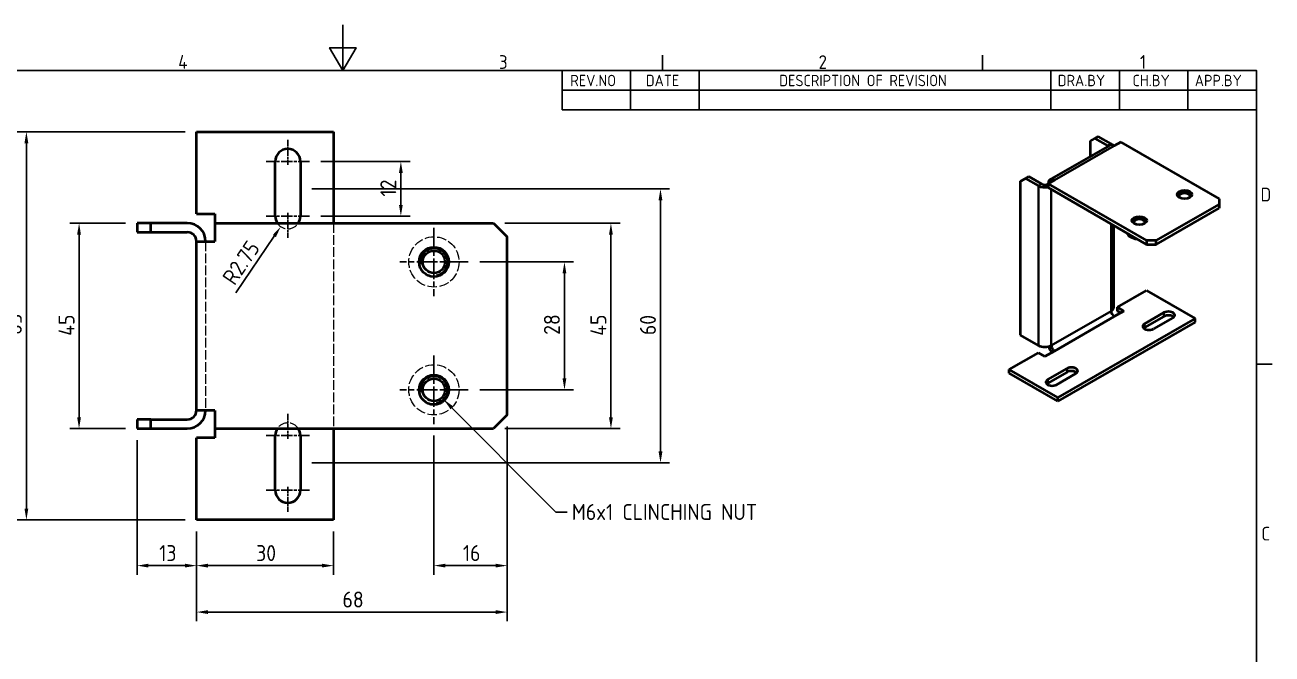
# Model space of a CAD drawing. Header units: millimetres. Extents: x 0 to 420, y 0 to 297.
# Drawn here: x 140.4 to 413.4, y 159.2 to 297 of the extents above; entities that cross this region are included whole.
import ezdxf

# ---------------------------------------------------------------- set-up
doc = ezdxf.new("R2010")
doc.units = ezdxf.units.MM
doc.linetypes.add('CHAIN', pattern=[0.3543, 0.2362, -0.0295, 0.0591, -0.0295])
doc.linetypes.add('DASHED', pattern=[0.2067, 0.1654, -0.0413])
doc.layers.get('0').update_dxf_attribs({"color": 3, "lineweight": 25})
for name, color, linetype, lineweight in [('가려진 것(ISO)', 2, 'DASHED', 18), ('가시적인 것(ISO)', 3, 'Continuous', 40), ('가시적인 좁은 것(ISO)', 3, 'Continuous', 35), ('경계(ISO)', 7, 'Continuous', 25), ('기호(ISO)', 5, 'Continuous', 25), ('중심 표식(ISO)', 1, 'Continuous', 25), ('치수(ISO)', 2, 'Continuous', 25)]:
    doc.layers.add(name, color=color, linetype=linetype, lineweight=lineweight)
doc.styles.add('ISO Proportiona M2B', font='isocp.shx')
doc.styles.add('문자 텍스트_M2B', font='isocp.shx')
doc.styles.add('치수 텍스트_PSTEK_POSCO', font='isocp.shx')
doc.dimstyles.new('치수_PSTEK_POSCO', dxfattribs={"dimtxt": 3.5, "dimasz": 2.5, "dimexe": 2, "dimexo": 2.5, "dimgap": 1, "dimtad": 1, "dimrnd": 1e-08, "dimdsep": 46, "dimtxsty": '치수 텍스트_PSTEK_POSCO', "dimcen": 0.09, "dimdle": 10, "dimclrd": 7, "dimclre": 7, "dimclrt": 2, "dimadec": 1, "dimazin": 2, "dimtfac": 1, "dimtmove": 0, "dimatfit": 3, "dimfxl": 0, "dimtolj": 1, "dimlwd": -1, "dimlwe": -1, "dimarcsym": 0})
doc.dimstyles.new('치수_PSTEK_POSCO$7', dxfattribs={"dimtxt": 3.5, "dimasz": 2.5, "dimexe": 2, "dimexo": 2.5, "dimgap": 1, "dimtad": 1, "dimrnd": 1e-08, "dimdsep": 46, "dimtxsty": '치수 텍스트_PSTEK_POSCO', "dimcen": 0.09, "dimdle": 10, "dimclrd": 7, "dimclre": 7, "dimclrt": 2, "dimadec": 1, "dimazin": 2, "dimtfac": 1, "dimtmove": 0, "dimatfit": 3, "dimfxl": 0, "dimtolj": 1, "dimlwd": -1, "dimlwe": -1, "dimarcsym": 0})

# ---------------------------------------------------------------- blocks, each defined once
blk = doc.blocks.new('경계 Default Border')
at = {"layer": '경계(ISO)'}
for p, q in [((280, 287), (280, 290.4)), ((350, 287), (350, 290.4)), ((410, 222.75), (413.4, 222.75))]:
    blk.add_line(p, q, dxfattribs=at)
at = {"layer": '경계(ISO)', "flags": 128}
for points in [[(210, 297), (210, 287), (207.11, 292), (212.89, 292), (210, 287)], [(10, 10), (10, 287), (410, 287), (410, 10), (10, 10)]]:
    blk.add_lwpolyline(points, dxfattribs=at)
at = {"layer": '경계(ISO)', "color": 2, "char_height": 3, "attachment_point": 7, "style": '문자 텍스트_M2B'}
for s, insert in [('4', (173.97, 287.4)), ('3', (244.17, 287.37)), ('2', (314.13, 287.37)), ('1', (384.49, 287.4)), ('D', (410.88, 258.35)), ('C', (411.04, 184.1))]:
    blk.add_mtext(s, dxfattribs=dict(at, insert=insert))
blk = doc.blocks.new('리비전 내역')
at = {"layer": '기호(ISO)'}
for p, q in [((258, 287), (410, 287)), ((258, 287), (258, 282.72)), ((273, 287), (273, 282.72)), ((288, 287), (288, 282.72)), ((365, 287), (365, 282.72)), ((380, 287), (380, 282.72)), ((395, 287), (395, 282.72)), ((410, 287), (410, 282.72)), ((258, 282.72), (410, 282.72)), ((258, 282.72), (258, 278.44)), ((273, 282.72), (273, 278.44)), ((288, 282.72), (288, 278.44)), ((365, 282.72), (365, 278.44)), ((380, 282.72), (380, 278.44)), ((395, 282.72), (395, 278.44)), ((410, 282.72), (410, 278.44)), ((258, 278.44), (410, 278.44))]:
    blk.add_line(p, q, dxfattribs=at)
at = {"layer": '기호(ISO)', "color": 2, "char_height": 2.5, "attachment_point": 7, "style": 'ISO Proportiona M2B'}
for s, insert in [('REV.NO', (259.79, 283.58)), ('DATE', (276.31, 283.58)), ('DESCRIPTION OF REVISION', (305.51, 283.58)), ('DRA.BY', (366.48, 283.58)), ('CH.BY', (382.86, 283.58)), ('APP.BY', (396.48, 283.58))]:
    blk.add_mtext(s, dxfattribs=dict(at, insert=insert))
blk = doc.blocks.new('*D22')
at = {"layer": 'Defpoints', "color": 0, "transparency": 16777216}
for p in [(237.45, 245.1), (258.51, 245.1), (237.45, 217.1)]:
    blk.add_point(p, dxfattribs=at)
at = {"layer": '치수(ISO)', "color": 7, "transparency": 16777216}
for p, q in [((239.95, 245.1), (260.51, 245.1)), ((258.51, 219.6), (258.51, 242.6)), ((239.95, 217.1), (260.51, 217.1))]:
    blk.add_line(p, q, dxfattribs=at)
for points in [[(258.09, 242.6), (258.92, 242.6), (258.51, 245.1)], [(258.09, 219.6), (258.92, 219.6), (258.51, 217.1)]]:
    blk.add_solid(points, dxfattribs=at)
at = {"layer": '치수(ISO)', "color": 2, "transparency": 16777216, "insert": (255.76, 229.13), "char_height": 3.5, "attachment_point": 4, "rotation": 90, "style": '치수 텍스트_PSTEK_POSCO'}
blk.add_mtext('\\A1;28', dxfattribs=at)
blk = doc.blocks.new('*D23')
at = {"layer": 'Defpoints', "color": 0, "transparency": 16777216}
for p in [(242.95, 253.6), (242.95, 208.6), (268.68, 208.6)]:
    blk.add_point(p, dxfattribs=at)
at = {"layer": '치수(ISO)', "color": 7, "transparency": 16777216}
for p, q in [((245.45, 253.6), (270.68, 253.6)), ((268.68, 251.1), (268.68, 211.1)), ((245.45, 208.6), (270.68, 208.6))]:
    blk.add_line(p, q, dxfattribs=at)
for points in [[(268.26, 251.1), (269.1, 251.1), (268.68, 253.6)], [(268.26, 211.1), (269.1, 211.1), (268.68, 208.6)]]:
    blk.add_solid(points, dxfattribs=at)
at = {"layer": '치수(ISO)', "color": 2, "transparency": 16777216, "insert": (265.93, 228.93), "char_height": 3.5, "attachment_point": 4, "rotation": 90, "style": '치수 텍스트_PSTEK_POSCO'}
blk.add_mtext('\\A1;45', dxfattribs=at)
blk = doc.blocks.new('*D24')
at = {"layer": 'Defpoints', "color": 0, "transparency": 16777216}
for p in [(200.7, 261.1), (200.7, 201.1), (279.53, 201.1)]:
    blk.add_point(p, dxfattribs=at)
at = {"layer": '치수(ISO)', "color": 7, "transparency": 16777216}
for p, q in [((203.2, 261.1), (281.53, 261.1)), ((279.53, 258.6), (279.53, 203.6)), ((203.2, 201.1), (281.53, 201.1))]:
    blk.add_line(p, q, dxfattribs=at)
for points in [[(279.11, 258.6), (279.95, 258.6), (279.53, 261.1)], [(279.11, 203.6), (279.95, 203.6), (279.53, 201.1)]]:
    blk.add_solid(points, dxfattribs=at)
at = {"layer": '치수(ISO)', "color": 2, "transparency": 16777216, "insert": (276.78, 229.07), "char_height": 3.5, "attachment_point": 4, "rotation": 90, "style": '치수 텍스트_PSTEK_POSCO'}
blk.add_mtext('\\A1;60', dxfattribs=at)
blk = doc.blocks.new('*D25')
at = {"layer": 'Defpoints', "color": 0, "transparency": 16777216}
for p in [(164.95, 253.6), (152.26, 208.6), (164.95, 208.6)]:
    blk.add_point(p, dxfattribs=at)
at = {"layer": '치수(ISO)', "color": 7, "transparency": 16777216}
for p, q in [((162.45, 253.6), (150.26, 253.6)), ((152.26, 251.1), (152.26, 211.1)), ((162.45, 208.6), (150.26, 208.6))]:
    blk.add_line(p, q, dxfattribs=at)
for points in [[(151.84, 251.1), (152.67, 251.1), (152.26, 253.6)], [(151.84, 211.1), (152.67, 211.1), (152.26, 208.6)]]:
    blk.add_solid(points, dxfattribs=at)
at = {"layer": '치수(ISO)', "color": 2, "transparency": 16777216, "insert": (149.51, 228.93), "char_height": 3.5, "attachment_point": 4, "rotation": 90, "style": '치수 텍스트_PSTEK_POSCO'}
blk.add_mtext('\\A1;45', dxfattribs=at)
blk = doc.blocks.new('*D26')
at = {"layer": 'Defpoints', "color": 0, "transparency": 16777216}
for p in [(177.95, 273.6), (140.73, 188.6), (177.95, 188.6)]:
    blk.add_point(p, dxfattribs=at)
at = {"layer": '치수(ISO)', "color": 7, "transparency": 16777216}
for p, q in [((175.45, 273.6), (138.73, 273.6)), ((140.73, 271.1), (140.73, 191.1)), ((175.45, 188.6), (138.73, 188.6))]:
    blk.add_line(p, q, dxfattribs=at)
for points in [[(140.31, 271.1), (141.15, 271.1), (140.73, 273.6)], [(140.31, 191.1), (141.15, 191.1), (140.73, 188.6)]]:
    blk.add_solid(points, dxfattribs=at)
at = {"layer": '치수(ISO)', "color": 2, "transparency": 16777216, "insert": (137.98, 229.11), "char_height": 3.5, "attachment_point": 4, "rotation": 90, "style": '치수 텍스트_PSTEK_POSCO'}
blk.add_mtext('\\A1;85', dxfattribs=at)
blk = doc.blocks.new('*D27')
at = {"layer": 'Defpoints', "color": 0, "transparency": 16777216}
for p in [(164.95, 208.6), (177.95, 188.6), (164.95, 178.6)]:
    blk.add_point(p, dxfattribs=at)
at = {"layer": '치수(ISO)', "color": 7, "transparency": 16777216}
for p, q in [((164.95, 206.1), (164.95, 176.6)), ((177.95, 186.1), (177.95, 176.6)), ((175.45, 178.6), (167.45, 178.6))]:
    blk.add_line(p, q, dxfattribs=at)
for points in [[(167.45, 179.02), (167.45, 178.19), (164.95, 178.6)], [(175.45, 179.02), (175.45, 178.19), (177.95, 178.6)]]:
    blk.add_solid(points, dxfattribs=at)
at = {"layer": '치수(ISO)', "color": 2, "transparency": 16777216, "insert": (169.8, 181.35), "char_height": 3.5, "attachment_point": 4, "style": '치수 텍스트_PSTEK_POSCO'}
blk.add_mtext('\\A1;13', dxfattribs=at)
blk = doc.blocks.new('*D28')
at = {"layer": 'Defpoints', "color": 0, "transparency": 16777216}
for p in [(177.95, 188.6), (207.95, 188.6), (177.95, 178.6)]:
    blk.add_point(p, dxfattribs=at)
at = {"layer": '치수(ISO)', "color": 7, "transparency": 16777216}
for p, q in [((177.95, 186.1), (177.95, 176.6)), ((207.95, 186.1), (207.95, 176.6)), ((205.45, 178.6), (180.45, 178.6))]:
    blk.add_line(p, q, dxfattribs=at)
for points in [[(180.45, 179.02), (180.45, 178.19), (177.95, 178.6)], [(205.45, 179.02), (205.45, 178.19), (207.95, 178.6)]]:
    blk.add_solid(points, dxfattribs=at)
at = {"layer": '치수(ISO)', "color": 2, "transparency": 16777216, "insert": (191.02, 181.35), "char_height": 3.5, "attachment_point": 4, "style": '치수 텍스트_PSTEK_POSCO'}
blk.add_mtext('\\A1;30', dxfattribs=at)
blk = doc.blocks.new('*D29')
at = {"layer": 'Defpoints', "color": 0, "transparency": 16777216}
for p in [(245.95, 211.6), (229.95, 209.6), (245.95, 178.6)]:
    blk.add_point(p, dxfattribs=at)
at = {"layer": '치수(ISO)', "color": 7, "transparency": 16777216}
for p, q in [((245.95, 209.1), (245.95, 176.6)), ((229.95, 207.1), (229.95, 176.6)), ((232.45, 178.6), (243.45, 178.6))]:
    blk.add_line(p, q, dxfattribs=at)
for points in [[(232.45, 179.02), (232.45, 178.19), (229.95, 178.6)], [(243.45, 179.02), (243.45, 178.19), (245.95, 178.6)]]:
    blk.add_solid(points, dxfattribs=at)
at = {"layer": '치수(ISO)', "color": 2, "transparency": 16777216, "insert": (236.28, 181.35), "char_height": 3.5, "attachment_point": 4, "style": '치수 텍스트_PSTEK_POSCO'}
blk.add_mtext('\\A1;16', dxfattribs=at)
blk = doc.blocks.new('*D30')
at = {"layer": 'Defpoints', "color": 0, "transparency": 16777216}
for p in [(245.95, 211.6), (177.95, 188.6), (245.95, 168.43)]:
    blk.add_point(p, dxfattribs=at)
at = {"layer": '치수(ISO)', "color": 7, "transparency": 16777216}
for p, q in [((245.95, 209.1), (245.95, 166.43)), ((177.95, 186.1), (177.95, 166.43)), ((180.45, 168.43), (243.45, 168.43))]:
    blk.add_line(p, q, dxfattribs=at)
for points in [[(180.45, 168.85), (180.45, 168.01), (177.95, 168.43)], [(243.45, 168.85), (243.45, 168.01), (245.95, 168.43)]]:
    blk.add_solid(points, dxfattribs=at)
at = {"layer": '치수(ISO)', "color": 2, "transparency": 16777216, "insert": (209.92, 171.18), "char_height": 3.5, "attachment_point": 4, "style": '치수 텍스트_PSTEK_POSCO'}
blk.add_mtext('\\A1;68', dxfattribs=at)
blk = doc.blocks.new('*D33')
at = {"layer": 'Defpoints', "color": 0, "transparency": 16777216}
for p in [(202.7, 267.1), (222.7, 267.1), (202.7, 255.1)]:
    blk.add_point(p, dxfattribs=at)
at = {"layer": '치수(ISO)', "color": 7, "transparency": 16777216}
for p, q in [((205.2, 267.1), (224.7, 267.1)), ((222.7, 257.6), (222.7, 264.6)), ((205.2, 255.1), (224.7, 255.1))]:
    blk.add_line(p, q, dxfattribs=at)
for points in [[(222.28, 264.6), (223.11, 264.6), (222.7, 267.1)], [(222.28, 257.6), (223.11, 257.6), (222.7, 255.1)]]:
    blk.add_solid(points, dxfattribs=at)
at = {"layer": '치수(ISO)', "color": 2, "transparency": 16777216, "insert": (219.95, 259.42), "char_height": 3.5, "attachment_point": 4, "rotation": 90, "style": '치수 텍스트_PSTEK_POSCO'}
blk.add_mtext('\\A1;12', dxfattribs=at)
blk = doc.blocks.new('*D34')
at = {"layer": 'Defpoints', "color": 0, "transparency": 16777216}
for p in [(197.95, 255.1), (196.4, 252.83)]:
    blk.add_point(p, dxfattribs=at)
at = {"layer": '치수(ISO)', "color": 7, "transparency": 16777216}
blk.add_line((186.57, 238.36), (195, 250.76), dxfattribs=at)
blk.add_solid([(194.65, 251), (195.34, 250.53), (196.4, 252.83)], dxfattribs=at)
at = {"layer": '치수(ISO)', "color": 2, "transparency": 16777216, "insert": (184.86, 240.74), "char_height": 3.5, "attachment_point": 4, "rotation": 55.8018, "style": '치수 텍스트_PSTEK_POSCO'}
blk.add_mtext('\\A1;R2.75', dxfattribs=at)

msp = doc.modelspace()

# ---------------------------------------------------------------- linework, layer by layer
at = {"layer": '가려진 것(ISO)', "ltscale": 12.806284}
msp.add_line((207.946, 253.604), (207.946, 208.604), dxfattribs=at)
at = {"layer": '가려진 것(ISO)', "ltscale": 12.785956}
msp.add_line((179.946, 249.604), (179.946, 212.604), dxfattribs=at)
at = {"layer": '가려진 것(ISO)', "ltscale": 12.860526}
for centre in [(229.946, 245.104), (229.946, 217.104)]:
    msp.add_circle(centre, 5.5, dxfattribs=at)
at = {"layer": '가려진 것(ISO)', "ltscale": 13.222684}
for centre, start, end in [((197.946, 255.104), 213.05573, 326.94427), ((197.946, 207.104), 33.05573, 146.94427)]:
    msp.add_arc(centre, 2.75, start, end, dxfattribs=at)
at = {"layer": '가시적인 것(ISO)'}
for p, q in [((177.946, 273.604), (207.946, 273.604)), ((177.946, 255.604), (177.946, 273.604)), ((207.946, 273.604), (207.946, 253.604)), ((364.789, 263.101), (377.87, 270.634)), ((373.565, 271.543), (374.626, 272.158)), ((373.565, 271.543), (373.565, 268.155)), ((374.626, 272.158), (375.333, 272.566)), ((374.626, 272.158), (377.454, 270.53)), ((378.161, 270.937), (375.333, 272.566)), ((380.282, 271.35), (378.868, 270.536)), ((380.282, 271.35), (401.849, 258.931)), ((195.196, 255.104), (195.196, 267.104)), ((200.696, 267.104), (200.696, 255.104)), ((358.362, 262.788), (359.423, 263.404)), ((358.362, 229.064), (358.362, 262.788)), ((359.423, 263.404), (360.13, 263.811)), ((359.423, 263.404), (362.251, 261.775)), ((360.13, 263.811), (362.958, 262.182)), ((365.787, 263.003), (364.373, 262.188)), ((364.373, 262.188), (385.939, 249.769)), ((364.373, 262.188), (364.373, 261.371)), ((364.373, 261.371), (385.939, 248.951)), ((388.061, 249.769), (401.849, 257.709)), ((388.061, 248.951), (401.849, 256.892)), ((401.849, 258.931), (401.849, 257.709)), ((401.849, 257.709), (401.849, 256.892)), ((177.946, 255.604), (181.946, 255.604)), ((181.946, 255.604), (181.946, 253.604)), ((167.946, 253.604), (164.946, 253.604)), ((164.946, 253.604), (164.946, 251.604)), ((164.946, 251.604), (167.946, 251.604)), ((167.946, 251.604), (167.946, 253.604)), ((175.946, 253.604), (167.946, 253.604)), ((167.946, 251.604), (175.946, 251.604)), ((181.946, 253.604), (242.946, 253.604)), ((181.946, 253.604), (181.946, 249.604)), ((242.946, 253.604), (245.946, 250.604)), ((378.747, 235.172), (378.747, 253.093)), ((177.946, 249.604), (181.946, 249.604)), ((177.946, 212.604), (177.946, 249.604)), ((245.946, 211.604), (245.946, 250.604)), ((388.061, 249.769), (385.939, 249.769)), ((385.939, 249.769), (385.939, 248.951)), ((385.939, 248.951), (388.061, 248.951)), ((388.061, 248.951), (388.061, 249.769)), ((379.575, 235.169), (385.939, 238.834)), ((385.939, 238.834), (396.546, 232.726)), ((379.575, 234.352), (379.575, 235.169)), ((379.575, 235.169), (380.99, 234.355)), ((396.546, 232.726), (366.494, 215.42)), ((380.99, 234.355), (378.868, 233.133)), ((380.28, 233.946), (379.575, 234.352)), ((385.497, 231.555), (389.74, 233.998)), ((389.74, 233.181), (385.497, 230.738)), ((391.685, 232.879), (387.442, 230.436)), ((396.546, 231.908), (396.546, 232.726)), ((396.546, 231.908), (366.494, 214.603)), ((362.251, 226.825), (358.362, 229.064)), ((355.887, 221.528), (362.251, 225.193)), ((363.665, 224.378), (362.251, 225.193)), ((365.787, 225.6), (363.665, 224.378)), ((366.494, 215.42), (355.887, 221.528)), ((355.887, 220.711), (355.887, 221.528)), ((364.284, 219.339), (368.527, 221.783)), ((366.494, 214.603), (355.887, 220.711)), ((368.527, 220.965), (364.284, 218.522)), ((370.471, 220.663), (366.229, 218.22)), ((366.494, 214.603), (366.494, 215.42)), ((167.946, 210.604), (164.946, 210.604)), ((164.946, 210.604), (164.946, 208.604)), ((167.946, 208.604), (167.946, 210.604)), ((167.946, 210.604), (175.946, 210.604)), ((181.946, 212.604), (177.946, 212.604)), ((181.946, 212.604), (181.946, 208.604)), ((245.946, 211.604), (242.946, 208.604)), ((164.946, 208.604), (167.946, 208.604)), ((167.946, 208.604), (175.946, 208.604)), ((181.946, 208.604), (242.946, 208.604)), ((181.946, 208.604), (181.946, 206.604)), ((207.946, 208.604), (207.946, 188.604)), ((181.946, 206.604), (177.946, 206.604)), ((177.946, 188.604), (177.946, 206.604)), ((195.196, 195.104), (195.196, 207.104)), ((200.696, 207.104), (200.696, 195.104)), ((207.946, 188.604), (177.946, 188.604))]:
    msp.add_line(p, q, dxfattribs=at)
for centre, radius in [((229.946, 245.104), 3.25), ((229.946, 245.104), 2.458), ((229.946, 217.104), 3.25), ((229.946, 217.104), 2.458)]:
    msp.add_circle(centre, radius, dxfattribs=at)
for centre, radius, start, end in [((197.946, 267.104), 2.75, 0, 180), ((197.946, 255.104), 2.75, 180, 213.05573), ((197.946, 255.104), 2.75, 326.94427, 0), ((175.946, 249.604), 4, 0, 90), ((175.946, 249.604), 2, 0, 90), ((175.946, 212.604), 4, 270, 0), ((175.946, 212.604), 2, 270, 0), ((197.946, 207.104), 2.75, 146.94427, 180), ((197.946, 207.104), 2.75, 0, 33.05573), ((197.946, 195.104), 2.75, 180, 0)]:
    msp.add_arc(centre, radius, start, end, dxfattribs=at)
for centre, major_axis, ratio, start_param, end_param in [((376.747, 270.122), (1, 0), 0.5758617, 0.6185373, 0.7853982), ((378.868, 268.901), (-0.998, 1.733), 0.5780931, 5.4997209, 6.2831853), ((376.747, 270.122), (-2, 0), 0.5758617, 3.6633966, 3.9269908), ((363.665, 262.589), (1, 0), 0.5758617, 3.9269908, 5.4977871), ((365.787, 261.368), (-0.998, 1.733), 0.5780931, 5.4997209, 7.0666498), ((363.665, 262.589), (2, 0), 0.5758617, 3.9269908, 5.0737561), ((394.248, 259.438), (-1.625, 0), 0.5758617, 3.361782, 6.062996), ((394.248, 259.438), (-1.229, 0), 0.5758617, 2.7749027, 6.6498752), ((384.348, 253.738), (-1.625, 0), 0.5758617, 3.361782, 6.062996), ((384.348, 253.738), (-1.229, 0), 0.5758617, 2.7749027, 6.6498752), ((384.348, 251.694), (-2.75, 0), 0.5758617, 0.167959, 1.4028374), ((376.747, 235.172), (2, 0), 0.5758617, 5.4977871, 6.2831853), ((378.868, 233.951), (-0.499, 0.867), 0.5780931, 0.7873319, 2.3581282), ((390.712, 233.439), (1.375, 0), 0.5758617, 5.4977871, 8.6393798), ((390.712, 232.621), (-1.375, 0), 0.5758617, 3.6840618, 5.4977871), ((386.47, 230.995), (-1.375, 0), 0.5758617, 5.4977871, 8.6393798), ((386.47, 230.178), (-1.375, 0), 0.5758617, 5.4977871, 5.7407162), ((363.665, 227.639), (-2, 0), 0.5758617, 0.7853982, 2.3561945), ((365.787, 226.418), (-0.998, 1.733), 0.5780931, 1.1579894, 1.9328937), ((365.787, 226.418), (0.499, -0.867), 0.5780931, 3.9289245, 5.4997209), ((369.499, 221.223), (1.375, 0), 0.5758617, 5.4977871, 8.6393798), ((369.499, 220.405), (-1.375, 0), 0.5758617, 3.6840618, 5.4977871), ((365.256, 218.78), (-1.375, 0), 0.5758617, 5.4977871, 8.6393798), ((365.256, 217.962), (-1.375, 0), 0.5758617, 5.4977871, 5.7407162)]:
    msp.add_ellipse(centre, major_axis=major_axis, ratio=ratio, start_param=start_param, end_param=end_param, dxfattribs=at)
for centre in [(394.248, 259.847), (384.348, 254.146)]:
    msp.add_ellipse(centre, major_axis=(1.625, 0), ratio=0.5758617, dxfattribs=at)
at = {"layer": '가시적인 좁은 것(ISO)'}
for p, q in [((378.868, 270.536), (365.787, 263.003)), ((377.454, 270.53), (378.161, 270.937)), ((377.454, 270.394), (377.454, 270.53)), ((362.251, 261.775), (362.958, 262.182)), ((362.251, 226.825), (362.251, 261.775)), ((365.08, 260.964), (365.08, 226.825)), ((378.161, 234.358), (378.161, 253.431)), ((365.08, 226.825), (378.161, 234.358)), ((378.868, 233.133), (365.787, 225.6)), ((389.74, 233.998), (389.74, 233.181)), ((385.497, 231.555), (385.497, 230.738)), ((368.527, 221.783), (368.527, 220.965)), ((364.284, 219.339), (364.284, 218.522))]:
    msp.add_line(p, q, dxfattribs=at)
for centre in [(229.946, 245.104), (229.946, 217.104)]:
    msp.add_arc(centre, 3, 280, 190, dxfattribs=at)
at = {"layer": '중심 표식(ISO)', "linetype": 'CHAIN', "ltscale": 6.111541}
for p, q in [((197.946, 271.854), (197.946, 266.354)), ((197.946, 255.854), (197.946, 250.354)), ((197.946, 211.854), (197.946, 206.354)), ((197.946, 195.854), (197.946, 190.354))]:
    msp.add_line(p, q, dxfattribs=at)
at = {"layer": '중심 표식(ISO)', "linetype": 'CHAIN', "ltscale": 10.556371}
for p, q in [((202.696, 267.104), (193.196, 267.104)), ((202.696, 255.104), (193.196, 255.104)), ((202.696, 207.104), (193.196, 207.104)), ((202.696, 195.104), (193.196, 195.104))]:
    msp.add_line(p, q, dxfattribs=at)
at = {"layer": '중심 표식(ISO)', "linetype": 'CHAIN', "ltscale": 19.051651}
for p, q in [((229.946, 252.604), (229.946, 237.604)), ((237.446, 245.104), (222.446, 245.104)), ((229.946, 224.604), (229.946, 209.604)), ((237.446, 217.104), (222.446, 217.104))]:
    msp.add_line(p, q, dxfattribs=at)

# ---------------------------------------------------------------- block references
msp.add_blockref('경계 Default Border', (0, 0))
at = {"layer": '기호(ISO)'}
msp.add_blockref('리비전 내역', (0, 0), dxfattribs=at)

# ---------------------------------------------------------------- texts
at = {"layer": '기호(ISO)', "color": 2, "insert": (260.119, 190.344), "char_height": 3.5, "width": 46.75132, "attachment_point": 4, "line_spacing_factor": 0.6125, "style": '치수 텍스트_PSTEK_POSCO'}
msp.add_mtext('{M6x1 CLINCHING NUT}', dxfattribs=at)

# ---------------------------------------------------------------- dimensions: what is measured, and where the dimension line sits
at = {"layer": '치수(ISO)', "color": 7}
for base, p1, p2, angle, picture, middle in [((140.729, 188.604), (177.946, 273.604), (177.946, 188.604), 90, '*D26', (140.729, 231.104)), ((222.696, 267.104), (202.696, 255.104), (202.696, 267.104), 90, '*D33', (222.696, 261.104)), ((279.531, 201.104), (200.696, 261.104), (200.696, 201.104), 90, '*D24', (279.531, 231.104)), ((152.258, 208.604), (164.946, 253.604), (164.946, 208.604), 90, '*D25', (152.258, 231.104)), ((268.68, 208.604), (242.946, 253.604), (242.946, 208.604), 270, '*D23', (268.68, 231.104)), ((258.508, 245.104), (237.446, 217.104), (237.446, 245.104), 90, '*D22', (258.508, 231.104)), ((245.946, 178.604), (229.946, 209.604), (245.946, 211.604), 180, '*D29', (237.946, 178.604)), ((177.946, 178.604), (207.946, 188.604), (177.946, 188.604), 180, '*D28', (192.946, 178.604))]:
    dim = msp.add_linear_dim(base=base, p1=p1, p2=p2, angle=angle, dimstyle='치수_PSTEK_POSCO', override={"dimdec": 2, "dimtp": 0, "dimtm": 0, "dimtdec": 2, "dimtofl": 0, "dimatfit": 1}, dxfattribs=at)
    dim.commit()
    dim.dimension.update_dxf_attribs({"geometry": picture, "text_midpoint": middle, "dimtype": 160})
dim = msp.add_radius_dim(center=(197.946, 255.104), mpoint=(196.401, 252.83), dimstyle='치수_PSTEK_POSCO', override={"dimdec": 2, "dimcen": 0, "dimtp": 0, "dimtm": 0, "dimtdec": 2, "dimtofl": 0}, dxfattribs=at)
dim.commit()
dim.dimension.update_dxf_attribs({"geometry": '*D34', "text_midpoint": (190.026, 243.449), "dimtype": 164})
for base, p2, picture, middle in [((245.946, 168.43), (245.946, 211.604), '*D30', (211.946, 168.43)), ((164.946, 178.604), (164.946, 208.604), '*D27', (171.446, 178.604))]:
    dim = msp.add_linear_dim(base=base, p1=(177.946, 188.604), p2=p2, dimstyle='치수_PSTEK_POSCO', override={"dimdec": 2, "dimtp": 0, "dimtm": 0, "dimtdec": 2, "dimtofl": 0, "dimatfit": 1}, dxfattribs=at)
    dim.commit()
    dim.dimension.update_dxf_attribs({"geometry": picture, "text_midpoint": middle, "dimtype": 160})

# ---------------------------------------------------------------- leaders
at = {"layer": '기호(ISO)', "color": 7, "annotation_type": 0, "has_hookline": 1, "hookline_direction": 0, "text_width": 40.6}
msp.add_leader([(232.068, 214.983), (256.619, 190.344), (259.119, 190.344)], dimstyle='치수_PSTEK_POSCO$7', override={"dimtad": 0}, dxfattribs=at)

doc.saveas('drawing.dxf')
